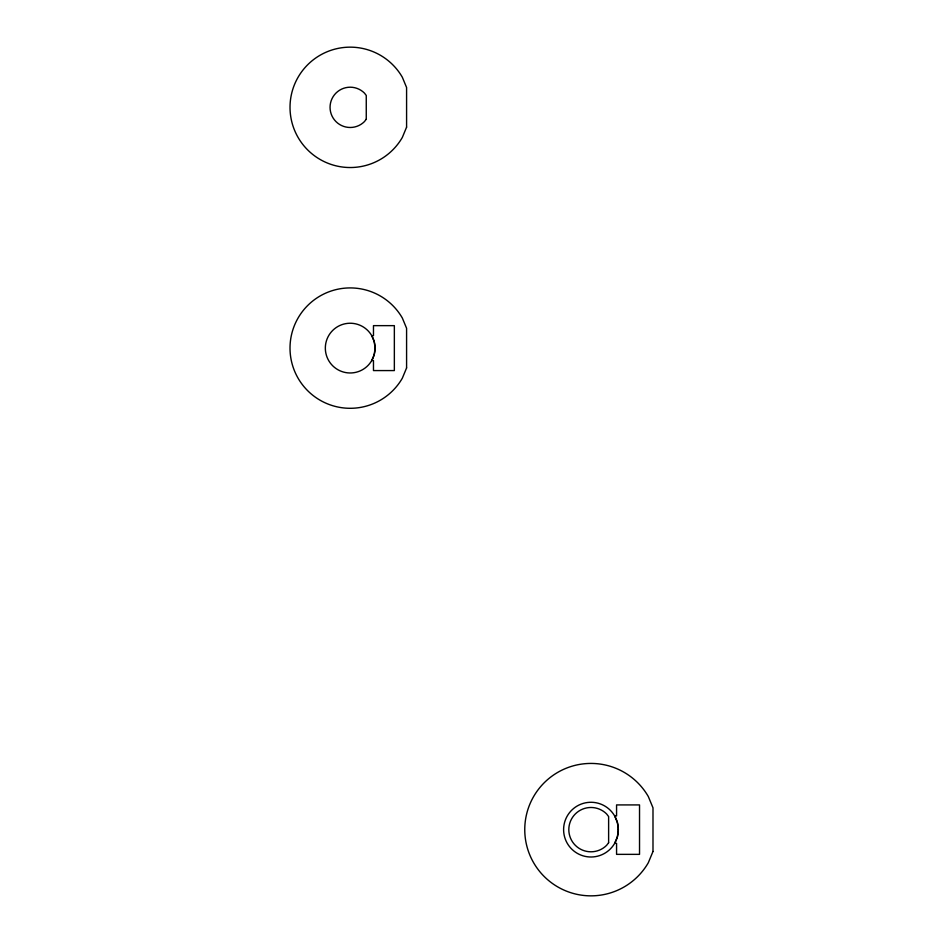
<?xml version="1.0" encoding="UTF-8"?>
<svg xmlns="http://www.w3.org/2000/svg" width="943" height="943" viewBox="0 0 943 943"><rect width="100%" height="100%" fill="white"/><g stroke="black" fill="none" stroke-linecap="round" stroke-linejoin="round"><path stroke-width="1.41" d="M375.078 348.108L374.241 354.544L371.754 360.544L373.475 360.544L373.475 370.575L394.351 370.575L394.351 325.641L373.475 325.641L373.475 335.673L371.754 335.673L374.241 341.672L375.078 348.108A24.883 24.883 0 0 1 337.771 369.656A24.883 24.883 0 0 1 337.771 326.561A24.883 24.883 0 0 1 375.078 348.108M618.337 829.64L617.406 836.724L614.671 843.325L616.569 843.325L616.569 854.358L639.531 854.358L639.531 804.921L616.569 804.921L616.569 815.954L614.671 815.954L617.406 822.555L618.337 829.64A27.371 27.371 0 0 1 577.293 853.344A27.371 27.371 0 0 1 577.293 805.935A27.371 27.371 0 0 1 618.337 829.64M406.586 127.175L402.331 137.442A60.187 60.187 0 0 1 311.52 153.45A60.187 60.187 0 0 1 311.52 61.236A60.187 60.187 0 0 1 402.331 77.243L406.586 87.51L406.586 127.175M406.586 367.947L402.331 378.202A60.187 60.187 0 0 1 311.52 394.221A60.187 60.187 0 0 1 311.52 301.996A60.187 60.187 0 0 1 402.331 318.015L406.586 328.27L406.586 367.947M652.992 851.458L648.312 862.739A66.21 66.21 0 0 1 548.413 880.361A66.21 66.21 0 0 1 548.413 778.918A66.21 66.21 0 0 1 648.312 796.529L652.992 807.821L652.992 851.458M366.261 119.231L364.446 121.588A20.145 20.145 0 0 1 335.956 121.588A20.145 20.145 0 0 1 335.956 93.098A20.145 20.145 0 0 1 364.446 93.098L366.261 95.455L366.261 119.231M608.624 842.712L606.644 845.305A22.16 22.16 0 0 1 575.301 845.305A22.16 22.16 0 0 1 575.301 813.974A22.16 22.16 0 0 1 606.644 813.974L608.624 816.567L608.624 842.712"/></g></svg>
